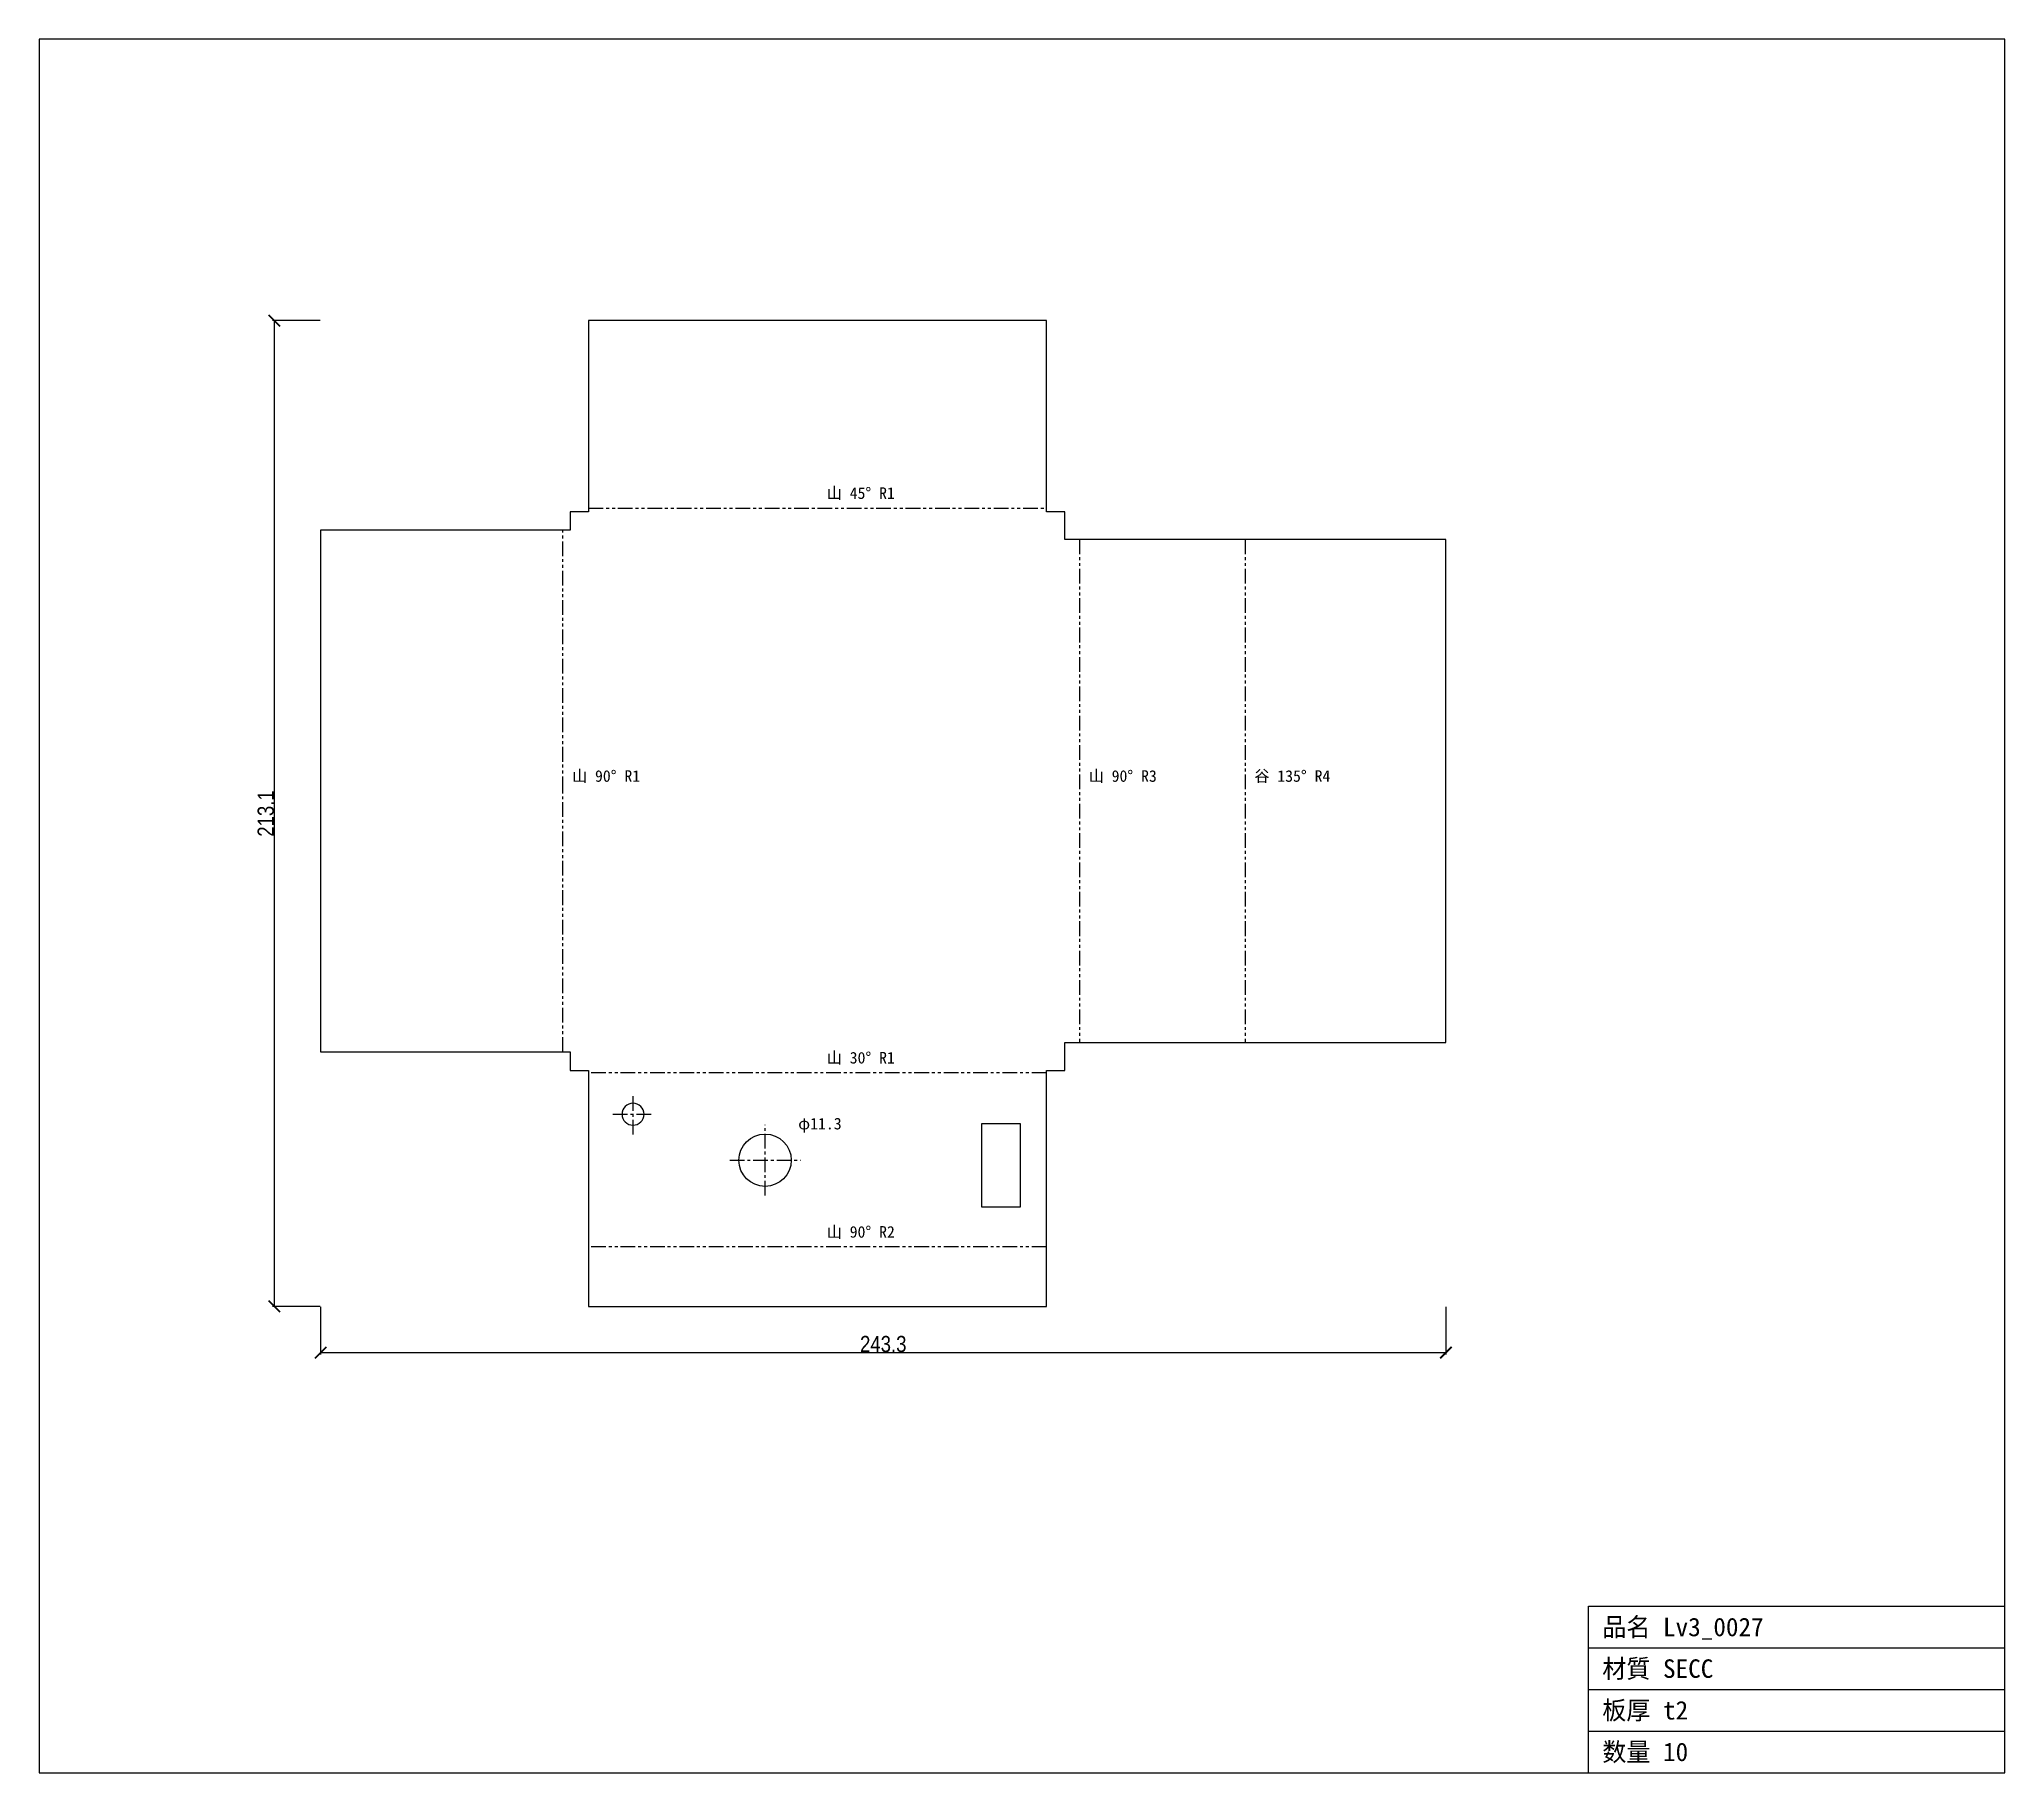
# Model space of a CAD drawing. Header units: millimetres. Extents: x -115 to 310, y -152 to 223.
import ezdxf

# ---------------------------------------------------------------- set-up
doc = ezdxf.new("R2010")
doc.units = ezdxf.units.MM
doc.linetypes.add('CENTER', pattern=[5.08, 3.175, -0.635, 0.635, -0.635])
doc.linetypes.add('PHANTOM', pattern=[6.35, 3.175, -0.635, 0.635, -0.635, 0.635, -0.635])
doc.styles.add('OpenSansCondensed-Light', font='OpenSansCondensed-Light.ttf')
doc.dimstyles.new('EZDXF', dxfattribs={"dimtxt": 0.25, "dimasz": 0.175, "dimexe": 0.375, "dimexo": 0.125, "dimgap": 0.1, "dimtad": 1, "dimlfac": 100, "dimzin": 12, "dimdsep": 46, "dimtxsty": 'OpenSansCondensed-Light', "dimblk": 'ARCHTICK', "dimcen": 2.5, "dimazin": 3, "dimtfac": 0.5, "dimtmove": 2, "dimatfit": 3})

# ---------------------------------------------------------------- blocks, each defined once
blk = doc.blocks.new('HOLE_D11_31')
blk.add_circle((0, 0), 5.66)
blk = doc.blocks.new('_ARCHTICK')
at = {"color": 0, "linetype": 'BYBLOCK', "const_width": 0.15}
blk.add_lwpolyline([(-0.5, -0.5), (0.5, 0.5)], dxfattribs=at)

msp = doc.modelspace()

# ---------------------------------------------------------------- linework, layer by layer
at = {"color": 7, "linetype": 'CONTINUOUS'}
for p, q in [((310.18, 222.93), (-114.77, 222.93)), ((-114.77, 222.93), (-114.77, -151.86)), ((310.18, -151.86), (310.18, 222.93)), ((89.03, -21.49), (89.03, -11.46)), ((89.03, -11.46), (97.33, -11.46)), ((97.33, -11.46), (97.33, -29.59)), ((89.03, -25.28), (89.03, -21.49)), ((89.03, -29.59), (89.03, -25.28)), ((97.33, -29.59), (89.03, -29.59)), ((220.18, -151.86), (220.18, -115.86)), ((220.18, -115.86), (310.18, -115.86)), ((220.18, -124.86), (310.18, -124.86)), ((220.18, -133.86), (310.18, -133.86)), ((220.18, -142.86), (310.18, -142.86)), ((-114.77, -151.86), (310.18, -151.86))]:
    msp.add_line(p, q, dxfattribs=at)
at = {"color": 4, "linetype": 'PHANTOM'}
for p, q in [((4, 121.56), (53.5, 121.56)), ((53.5, 121.56), (103, 121.56)), ((-1.57, 60.39), (-1.57, 116.77)), ((110.14, 114.77), (110.14, 6)), ((145.96, 114.77), (145.96, 6)), ((-1.57, 4), (-1.57, 60.39)), ((103, -0.52), (4, -0.52)), ((103, -38.18), (4, -38.18))]:
    msp.add_line(p, q, dxfattribs=at)
at = {"color": 1, "linetype": 'CENTER'}
for p, q in [((13.61, -13.86), (13.61, -5.12)), ((9.24, -9.49), (17.98, -9.49)), ((42.16, -27.08), (42.16, -11.77)), ((34.51, -19.43), (49.82, -19.43))]:
    msp.add_line(p, q, dxfattribs=at)
at = {"color": 7, "linetype": 'CONTINUOUS'}
msp.add_lwpolyline([(4, 0), (4, -51.04), (103, -51.04), (103, 0), (107, 0), (107, 6), (189.36, 6), (189.36, 114.77), (107, 114.77), (107, 120.77), (103, 120.77), (103, 162.11), (4, 162.11), (4, 120.77), (0, 120.77), (0, 116.77), (-53.94, 116.77), (-53.94, 4), (0, 4), (0, 0)], close=True, dxfattribs=at)
for start, end in [(0, 180), (180, 0)]:
    msp.add_arc((13.61, -9.49), 2.37, start, end, dxfattribs=at)

# ---------------------------------------------------------------- block references
msp.add_blockref('HOLE_D11_31', (42.16, -19.43), dxfattribs=at)

# ---------------------------------------------------------------- texts
at = {"color": 2}
for s, height, p in [('山 45° R1', 2.5, (55.5, 123.56)), ('山 90° R1', 2.5, (0.43, 62.39)), ('山 90° R3', 2.5, (112.14, 62.39)), ('谷 135° R4', 2.5, (147.96, 62.39)), ('山 30° R1', 2.5, (55.5, 1.48)), ('φ11.3', 2.5, (49.32, -12.77)), ('山 90° R2', 2.5, (55.5, -36.18)), ('品名 Lv3_0027', 4, (223.18, -122.36)), ('材質 SECC', 4, (223.18, -131.36)), ('板厚 t2', 4, (223.18, -140.36)), ('数量 10', 4, (223.18, -149.36))]:
    msp.add_text(s, height=height, dxfattribs=at).set_placement(p)

# ---------------------------------------------------------------- dimensions: what is measured, and where the dimension line sits
at = {"color": 8}
msp.add_linear_dim(base=(-63.944, -51.0384), p1=(-53.944, -51.0384), p2=(-53.944, 162.1089), angle=90, dimstyle='EZDXF', override={"dimtxt": 3.5, "dimasz": 2.5, "dimdec": 1, "dimlfac": 1}, dxfattribs=at).render()
msp.add_linear_dim(base=(-53.94, -61.04), p1=(-53.94, -51.04), p2=(189.36, -51.04), dimstyle='EZDXF', override={"dimtxt": 3.5, "dimasz": 2.5, "dimdec": 1, "dimlfac": 1}, dxfattribs=at).render()

doc.saveas('drawing.dxf')
